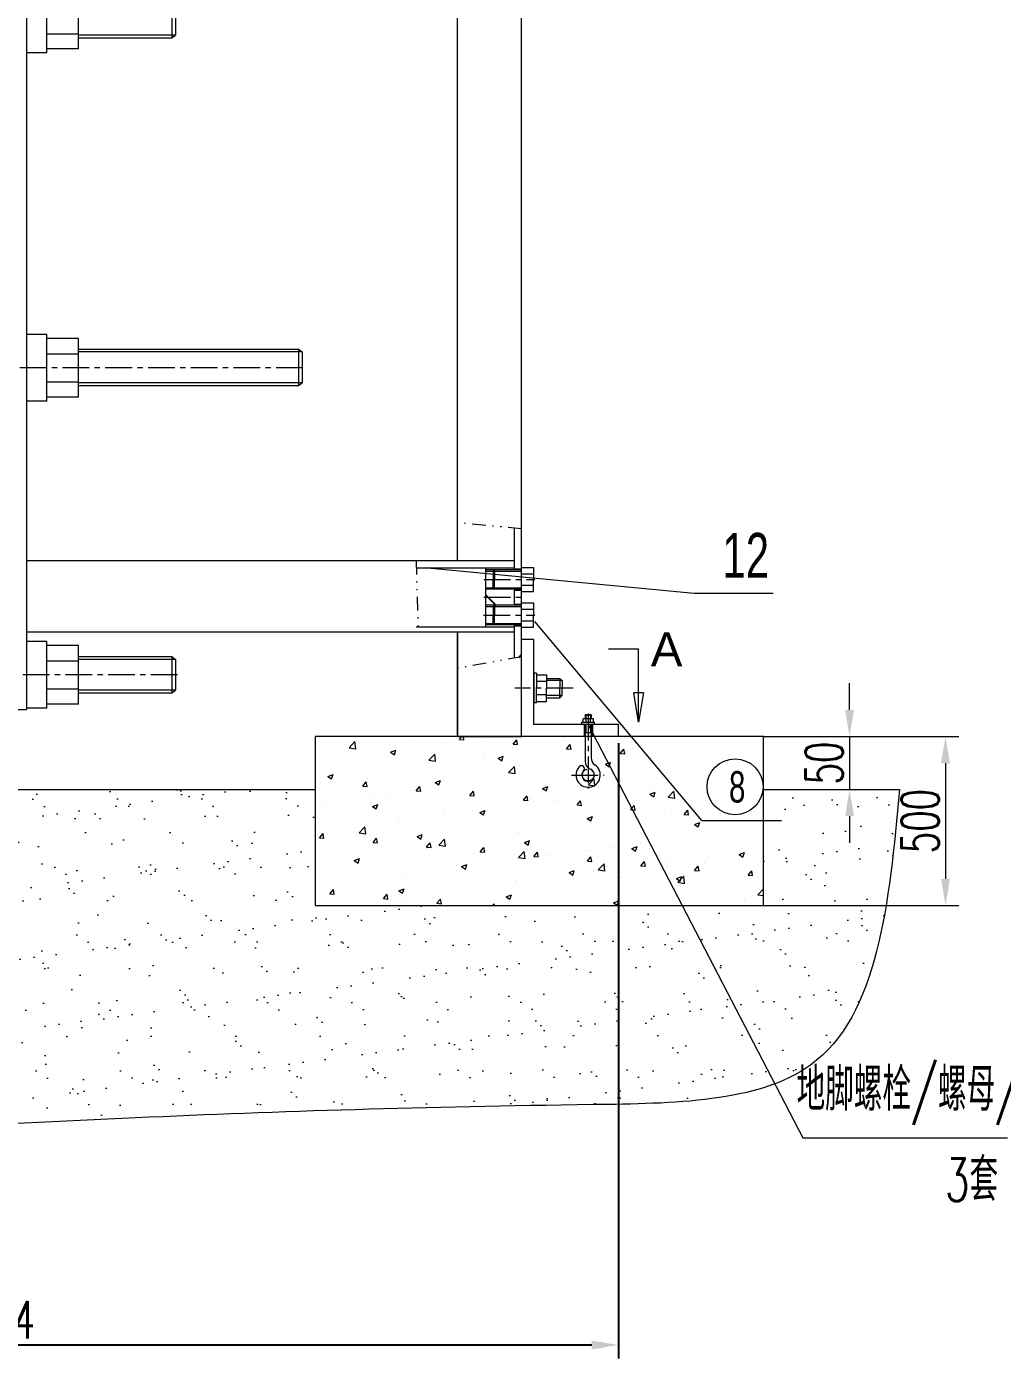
# Model space of a CAD drawing. Header units: millimetres. Extents: x 3449 to 4043, y 1067 to 1487.
# Drawn here: x 3580.3 to 3671.7, y 1226.6 to 1351.4 of the extents above; entities that cross this region are included whole.
import ezdxf

# ---------------------------------------------------------------- set-up
doc = ezdxf.new("R2010")
doc.units = ezdxf.units.MM
doc.linetypes.add('CENTERX2', pattern=[4, 2.5, -0.5, 0.5, -0.5])
doc.linetypes.add('DIVIDE', pattern=[31.75, 12.7, -6.35, 0, -6.35, 0, -6.35])
doc.layers.get('DEFPOINTS').update_dxf_attribs({"lineweight": 18})
for name, color, linetype, lineweight, true_color in [('1', 1, 'Continuous', 18, 0xff0000), ('2', 2, 'Continuous', 18, 0xffff00), ('3', 3, 'CENTERX2', 18, 0x00ff00), ('4', 4, 'DIVIDE', 18, 0x00ffff)]:
    doc.layers.add(name, color=color, linetype=linetype, lineweight=lineweight, true_color=true_color)
doc.styles.add('HZ', font='txt.shx', dxfattribs={"width": 0.67, "bigfont": 'hztxt.shx'})
doc.styles.get("Standard").update_dxf_attribs({"font": 'arial.ttf'})
doc.dimstyles.new('STANDARD$0', dxfattribs={"dimtxt": 3.5, "dimasz": 2.5, "dimexe": 1.25, "dimexo": 0.625, "dimtad": 1, "dimdec": 4, "dimdsep": 46, "dimtxsty": 'HZ', "dimcen": 2.5, "dimdle": 5, "dimadec": 0, "dimazin": 0, "dimtfac": 1, "dimtmove": 0, "dimatfit": 3, "dimfxl": 0, "dimtolj": 1, "dimlwd": -1, "dimlwe": -1, "dimarcsym": 0})
pattern_1 = [(37.5, (2138.0324, 633.5755), (-0.160003, 4.894132), [0, -3.8608, 0, -4.318, 0, -4.1275]), (7.5, (2138.0324, 633.5755), (4.495233, 7.16825), [0, -2.0828, 0, -3.4798, 0, -1.3335]), (327.5, (2134.908, 633.5755), (7.909924, 0.014372), [0, -1.27, 0, -4.572, 0, -5.969]), (317.5, (2134.908, 633.5755), (7.635565, 2.229293), [0, -0.635, 0, -2.9972, 0, -3.429])]

# ---------------------------------------------------------------- blocks, each defined once
blk = doc.blocks.new('*D47')
at = {"layer": '2', "color": 2, "transparency": 16777216}
for p, q in [((3657.4, 1287.35), (3657.4, 1289.85)), ((3649.33, 1284.85), (3658.65, 1284.85)), ((3657.4, 1284.85), (3657.4, 1279.89)), ((3649.33, 1279.89), (3658.65, 1279.89)), ((3657.4, 1277.39), (3657.4, 1274.89))]:
    blk.add_line(p, q, dxfattribs=at)
for points in [[(3656.99, 1287.35), (3657.82, 1287.35), (3657.4, 1284.85)], [(3656.99, 1277.39), (3657.82, 1277.39), (3657.4, 1279.89)]]:
    blk.add_solid(points, dxfattribs=at)
at = {"layer": 'DEFPOINTS', "color": 0, "transparency": 16777216}
for p in [(3649.33, 1284.85), (3649.33, 1279.89), (3657.4, 1279.89)]:
    blk.add_point(p, dxfattribs=at)
at = {"layer": '2', "color": 2, "transparency": 16777216, "insert": (3655.03, 1282.37), "char_height": 3.5, "attachment_point": 5, "rotation": 90, "style": 'HZ'}
blk.add_mtext('\\A1;50', dxfattribs=at)
blk = doc.blocks.new('*D48')
at = {"layer": '2', "color": 2, "transparency": 16777216}
for p, q in [((3649.33, 1284.85), (3667.64, 1284.85)), ((3666.39, 1282.35), (3666.39, 1271.51)), ((3649.33, 1269.01), (3667.64, 1269.01))]:
    blk.add_line(p, q, dxfattribs=at)
for points in [[(3665.97, 1282.35), (3666.81, 1282.35), (3666.39, 1284.85)], [(3665.97, 1271.51), (3666.81, 1271.51), (3666.39, 1269.01)]]:
    blk.add_solid(points, dxfattribs=at)
at = {"layer": 'DEFPOINTS', "color": 0, "transparency": 16777216}
for p in [(3649.33, 1284.85), (3649.33, 1269.01), (3666.39, 1269.01)]:
    blk.add_point(p, dxfattribs=at)
at = {"layer": '2', "color": 2, "transparency": 16777216, "insert": (3664.02, 1276.93), "char_height": 3.5, "attachment_point": 5, "rotation": 90, "style": 'HZ'}
blk.add_mtext('\\A1;500', dxfattribs=at)
blk = doc.blocks.new('_CLOSED')
at = {"color": 0, "linetype": 'ByBlock', "lineweight": -2}
for p, q in [((-1, 0.166667), (0, 0)), ((-1, 0.166667), (-1, -0.166667)), ((0, 0), (-1, -0.166667)), ((0, 0), (-1, 0))]:
    blk.add_line(p, q, dxfattribs=at)
blk = doc.blocks.new('*D56')
at = {"color": 0, "transparency": 16777216}
for p, q in [((3635.75, 1284.23), (3635.75, 1226.6)), ((3520.37, 1235.17), (3520.37, 1226.6)), ((3522.87, 1227.85), (3633.25, 1227.85))]:
    blk.add_line(p, q, dxfattribs=at)
for points in [[(3522.87, 1228.26), (3522.87, 1227.43), (3520.37, 1227.85)], [(3633.25, 1228.26), (3633.25, 1227.43), (3635.75, 1227.85)]]:
    blk.add_solid(points, dxfattribs=at)
at = {"layer": 'DEFPOINTS', "color": 0, "transparency": 16777216}
for p in [(3635.75, 1284.85), (3520.37, 1235.79), (3635.75, 1227.85)]:
    blk.add_point(p, dxfattribs=at)
at = {"color": 0, "transparency": 16777216, "insert": (3578.06, 1230.22), "char_height": 3.5, "attachment_point": 5, "style": 'HZ'}
blk.add_mtext('\\A1;734', dxfattribs=at)

msp = doc.modelspace()

# ---------------------------------------------------------------- hatches: boundary and pattern name
at = {"ltscale": 0.25}
h = msp.add_hatch(dxfattribs=at)
h.set_pattern_fill('ANSI31', color=256, scale=4.2, style=0)
h.set_pattern_definition([(45, (3326.032, 633.575), (-9.42927, 9.42927), [])])
h.paths.add_polyline_path([(3626.67462, 1304.2965), (3625.98668, 1304.36448), (3625.98668, 1300.56605), (3626.67462, 1300.56605)], flags=0)
h.paths.add_polyline_path([(3626.67462, 1295.22533), (3625.98668, 1295.22533), (3625.98668, 1292.18624), (3626.67462, 1292.30808), (3626.67462, 1293.92518)], flags=0)
h = msp.add_hatch(dxfattribs=at)
h.set_pattern_fill('ANSI31', color=256, scale=4.2, angle=90, style=0)
h.set_pattern_definition([(135, (3326.032, 633.575), (-9.42927, -9.42927), [])])
h.paths.add_polyline_path([(3625.98668, 1300.46516), (3625.98668, 1300.66475), (3623.29028, 1300.66475), (3623.29028, 1300.46516), (3624.14015, 1300.46516)], flags=0)
h.paths.add_polyline_path([(3623.29028, 1300.46516), (3623.29028, 1300.33853), (3624.00369, 1300.33853), (3624.14015, 1300.46516)], flags=0)
h.paths.add_polyline_path([(3624.14015, 1298.64925), (3624.00369, 1298.77588), (3623.29028, 1298.77588), (3623.29028, 1298.64925)], flags=0)
h.paths.add_polyline_path([(3624.14015, 1298.64925), (3623.29028, 1298.64925), (3623.29028, 1297.89569), (3625.98668, 1297.89569), (3625.98668, 1298.41789), (3625.1208, 1298.64925)], flags=0)
h.paths.add_polyline_path([(3623.29028, 1297.89569), (3623.29028, 1297.14212), (3624.14015, 1297.14212), (3625.98668, 1297.14212), (3625.98668, 1297.89569)], flags=0)
h.paths.add_polyline_path([(3624.00369, 1297.01549), (3624.14015, 1297.14212), (3623.29028, 1297.14212), (3623.29028, 1297.01549)], flags=0)
h.paths.add_polyline_path([(3624.14015, 1295.32621), (3624.00369, 1295.45284), (3623.29028, 1295.45284), (3623.29028, 1295.32621)], flags=0)
h.paths.add_polyline_path([(3625.98668, 1295.12663), (3625.98668, 1295.32621), (3624.14015, 1295.32621), (3623.29028, 1295.32621), (3623.29028, 1295.12663)], flags=0)
at = {"layer": '2'}
h = msp.add_hatch(dxfattribs=at)
h.set_pattern_fill('AR-SAND', color=256, scale=0.1, style=0)
h.set_pattern_definition(pattern_1)
edge = h.paths.add_edge_path(flags=0)
edge.add_spline(control_points=[(3498.37255, 1279.88781), (3495.82384, 1271.03659), (3487.84433, 1243.32512), (3568.41098, 1248.05989), (3605.41367, 1250.14394), (3645.62001, 1250.50225), (3650.41364, 1252.31622)], knot_values=[0, 0, 0, 0, 24.206218146, 75.785082964, 166.21556934, 183.086751471, 183.086751471, 183.086751471, 183.086751471], weights=[1, 1, 1, 1, 1, 1, 1], degree=3, periodic=0)
edge.add_line((3650.41364, 1252.31622), (3641.73443, 1269.01356))
edge.add_line((3641.73443, 1269.01356), (3607.37921, 1269.01356))
edge.add_line((3607.37921, 1269.01356), (3607.37921, 1279.88781))
edge.add_line((3607.37921, 1279.88781), (3551.28394, 1279.88781))
edge.add_line((3551.28394, 1279.88781), (3551.28394, 1269.01356))
edge.add_line((3551.28394, 1269.01356), (3509.33075, 1269.01356))
edge.add_line((3509.33075, 1269.01356), (3509.33075, 1279.88781))
edge.add_line((3509.33075, 1279.88781), (3498.37255, 1279.88781))
h = msp.add_hatch(dxfattribs=at)
h.set_pattern_fill('AR-SAND', color=256, scale=0.1, style=0)
h.set_pattern_definition(pattern_1)
edge = h.paths.add_edge_path(flags=0)
edge.add_spline(control_points=[(3650.41364, 1252.31622), (3651.63071, 1252.77677), (3659.98395, 1257.06218), (3661.10592, 1269.29396), (3662.07765, 1279.88781)], knot_values=[0, 0, 0, 0, 4.242408219, 31.681497009, 31.681497009, 31.681497009, 31.681497009], weights=[1, 1, 1, 1, 1], degree=3, periodic=0)
edge.add_line((3662.07765, 1279.88781), (3650.16075, 1279.88781))
edge.add_arc((3647.67397, 1280.70985), 2.61912, 309.2868787, 341.7078902, ccw=False)
edge.add_line((3649.33241, 1278.68269), (3649.33241, 1269.01356))
edge.add_line((3649.33241, 1269.01356), (3641.73443, 1269.01356))
edge.add_line((3641.73443, 1269.01356), (3650.41364, 1252.31622))

# ---------------------------------------------------------------- linework, layer by layer
at = {"layer": '1', "ltscale": 0.25}
for p, q in [((3580.30207, 1429.09798), (3580.30207, 1287.37318)), ((3620.66442, 1301.29618), (3620.66442, 1429.09798)), ((3626.67462, 1284.85318), (3626.67462, 1429.09798)), ((3580.30207, 1355.13275), (3580.30207, 1348.89465)), ((3593.89544, 1353.715), (3593.89544, 1350.3124)), ((3594.23564, 1353.46353), (3594.23564, 1350.56388)), ((3593.89544, 1350.3124), (3594.23564, 1350.56388)), ((3580.30207, 1322.5074), (3580.30207, 1316.2693)), ((3605.76368, 1321.1504), (3605.76368, 1317.7478)), ((3605.76368, 1321.1504), (3606.10388, 1320.89892)), ((3606.10388, 1320.89892), (3606.10388, 1317.99927)), ((3606.10388, 1320.83817), (3606.10388, 1317.99927)), ((3605.76368, 1317.7478), (3606.10388, 1317.99927)), ((3625.98668, 1304.36448), (3625.98668, 1300.46516)), ((3625.98668, 1301.29618), (3580.30207, 1301.29618)), ((3616.80455, 1300.66475), (3625.98668, 1300.66475)), ((3623.29028, 1300.66475), (3623.29028, 1295.12663)), ((3623.29028, 1300.33853), (3624.00369, 1300.33853)), ((3624.14015, 1300.46516), (3624.00369, 1300.33853)), ((3624.00369, 1300.33853), (3624.00369, 1299.55721)), ((3624.14015, 1300.46516), (3624.14015, 1299.55721)), ((3626.67462, 1300.46516), (3624.14015, 1300.46516)), ((3625.98668, 1300.56605), (3626.67462, 1300.56605)), ((3626.67462, 1300.69234), (3627.79503, 1300.69234)), ((3626.67462, 1300.10039), (3627.79503, 1300.10039)), ((3627.79503, 1300.69234), (3627.79503, 1299.55721)), ((3623.29028, 1298.77588), (3623.99772, 1298.77588)), ((3624.00369, 1298.77588), (3624.00369, 1299.55721)), ((3624.14015, 1298.64925), (3624.00369, 1298.77588)), ((3624.14015, 1298.64925), (3624.14015, 1299.55721)), ((3626.67462, 1299.01402), (3627.79503, 1299.01402)), ((3627.79503, 1298.42207), (3627.79503, 1299.55721)), ((3626.67462, 1298.64925), (3624.14015, 1298.64925)), ((3625.98668, 1298.64925), (3625.98668, 1297.14212)), ((3625.98668, 1298.54837), (3626.67462, 1298.54837)), ((3626.67462, 1298.42207), (3627.79503, 1298.42207)), ((3623.29028, 1297.01549), (3624.00369, 1297.01549)), ((3624.14015, 1297.14212), (3624.00369, 1297.01549)), ((3624.00369, 1297.01549), (3624.00369, 1296.23417)), ((3624.00369, 1295.45284), (3624.00369, 1296.23417)), ((3626.67462, 1297.14212), (3624.14015, 1297.14212)), ((3624.14015, 1297.14212), (3624.14015, 1296.23417)), ((3624.14015, 1295.32621), (3624.14015, 1296.23417)), ((3625.98668, 1297.24301), (3626.67462, 1297.24301)), ((3626.67462, 1297.3693), (3627.79503, 1297.3693)), ((3626.67462, 1296.77735), (3627.79503, 1296.77735)), ((3627.79503, 1297.3693), (3627.79503, 1296.23417)), ((3627.79503, 1295.09903), (3627.79503, 1296.23417)), ((3616.80455, 1295.12663), (3625.98668, 1295.12663)), ((3623.29028, 1295.45284), (3624.00369, 1295.45284)), ((3624.14015, 1295.32621), (3624.00369, 1295.45284)), ((3626.67462, 1295.32621), (3624.14015, 1295.32621)), ((3625.98668, 1295.32621), (3625.98668, 1292.18624)), ((3625.98668, 1295.22533), (3626.67462, 1295.22533)), ((3626.67462, 1295.69098), (3627.79503, 1295.69098)), ((3626.67462, 1295.09903), (3627.79503, 1295.09903)), ((3625.98668, 1294.63229), (3580.30207, 1294.63229)), ((3580.30207, 1293.74967), (3580.30207, 1287.51157)), ((3620.66442, 1284.85318), (3620.66442, 1294.63229)), ((3620.66442, 1294.63229), (3620.66442, 1284.85318)), ((3593.89544, 1292.33192), (3593.89544, 1288.92932)), ((3593.89544, 1292.33192), (3594.23564, 1292.08045)), ((3594.23564, 1292.08045), (3594.23564, 1289.1808)), ((3627.80862, 1290.77436), (3627.80862, 1288.004)), ((3628.07664, 1290.77436), (3627.80862, 1290.77436)), ((3628.07664, 1290.77436), (3628.07664, 1289.38918)), ((3628.07664, 1290.63715), (3629.02109, 1290.63715)), ((3629.02109, 1290.01317), (3628.07664, 1290.01317)), ((3629.02109, 1290.63715), (3629.02109, 1289.38918)), ((3629.02109, 1290.29525), (3630.258, 1290.29525)), ((3630.258, 1290.29525), (3630.258, 1289.38918)), ((3630.258, 1290.29525), (3630.46751, 1290.09461)), ((3630.46751, 1290.09461), (3630.46751, 1289.38918)), ((3593.89544, 1288.92932), (3594.23564, 1289.1808)), ((3628.07664, 1288.004), (3628.07664, 1289.38918)), ((3629.02109, 1288.7652), (3628.07664, 1288.7652)), ((3629.02109, 1288.14122), (3629.02109, 1289.38918)), ((3629.02109, 1288.14122), (3629.02109, 1289.38918)), ((3630.258, 1288.48312), (3630.258, 1289.38918)), ((3630.46751, 1288.68376), (3630.46751, 1289.38918)), ((3628.07664, 1288.004), (3627.80862, 1288.004)), ((3628.07664, 1288.14122), (3629.02109, 1288.14122)), ((3629.02109, 1288.48312), (3630.258, 1288.48312)), ((3630.258, 1288.48312), (3630.46751, 1288.68376)), ((3574.63207, 1287.37318), (3580.30207, 1287.37318)), ((3620.66442, 1284.85318), (3626.67462, 1284.85318))]:
    msp.add_line(p, q, dxfattribs=at)
at = {"layer": '1'}
for p, q in [((3582.1924, 1348.89465), (3582.1924, 1355.13275)), ((3585.16967, 1349.27272), (3585.16967, 1354.75468)), ((3582.1924, 1350.69047), (3585.16967, 1350.69047)), ((3585.16967, 1350.3124), (3593.89544, 1350.3124)), ((3582.1924, 1348.89465), (3580.30207, 1348.89465)), ((3585.16967, 1349.27272), (3582.1924, 1349.27272)), ((3582.1924, 1322.5074), (3580.30207, 1322.5074)), ((3582.1924, 1316.2693), (3582.1924, 1322.5074)), ((3585.16967, 1322.12933), (3582.1924, 1322.12933)), ((3585.16967, 1316.64736), (3585.16967, 1322.12933)), ((3582.1924, 1320.71158), (3585.16967, 1320.71158)), ((3585.16967, 1321.1504), (3605.76368, 1321.1504)), ((3582.1924, 1318.06511), (3585.16967, 1318.06511)), ((3585.16967, 1317.7478), (3605.76368, 1317.7478)), ((3582.1924, 1316.2693), (3580.30207, 1316.2693)), ((3585.16967, 1316.64736), (3582.1924, 1316.64736)), ((3582.1924, 1293.74967), (3580.30207, 1293.74967)), ((3582.1924, 1287.51157), (3582.1924, 1293.74967)), ((3585.16967, 1293.37161), (3582.1924, 1293.37161)), ((3585.16967, 1287.88964), (3585.16967, 1293.37161)), ((3582.1924, 1291.95386), (3585.16967, 1291.95386)), ((3585.16967, 1292.33192), (3593.89544, 1292.33192)), ((3582.1924, 1289.30739), (3585.16967, 1289.30739)), ((3585.16967, 1288.92932), (3593.89544, 1288.92932)), ((3582.1924, 1287.51157), (3580.30207, 1287.51157)), ((3585.16967, 1287.88964), (3582.1924, 1287.88964)), ((3632.63442, 1286.88097), (3632.68062, 1286.92717)), ((3632.63442, 1286.88097), (3632.63442, 1286.52149)), ((3632.63442, 1286.88097), (3633.18882, 1286.88097)), ((3632.68062, 1286.92717), (3633.14262, 1286.92717)), ((3633.18882, 1286.88097), (3633.14262, 1286.92717)), ((3633.18882, 1286.88097), (3633.18882, 1286.52149)), ((3632.32695, 1286.18529), (3633.49628, 1286.18529)), ((3632.32695, 1285.98718), (3632.32695, 1286.18529)), ((3632.63442, 1285.98718), (3632.63442, 1282.52938)), ((3633.18882, 1285.98718), (3633.18882, 1282.8585)), ((3633.49628, 1285.98718), (3633.49628, 1286.18529))]:
    msp.add_line(p, q, dxfattribs=at)
at = {"layer": '1', "ltscale": 200}
for p, q in [((3627.80862, 1293.92518), (3626.67462, 1293.92518)), ((3626.67462, 1284.85318), (3626.67462, 1293.92518)), ((3627.80862, 1285.98718), (3627.80862, 1293.92518)), ((3635.74662, 1285.98718), (3627.80862, 1285.98718)), ((3635.74662, 1284.85318), (3635.74662, 1285.98718)), ((3635.74662, 1284.85318), (3626.67462, 1284.85318))]:
    msp.add_line(p, q, dxfattribs=at)
at = {"layer": '1', "ltscale": 0.1}
for p, q in [((3632.44264, 1286.18827), (3632.44264, 1286.52149)), ((3633.40645, 1286.52149), (3632.44264, 1286.52149)), ((3632.73131, 1286.18827), (3632.73131, 1286.52149)), ((3633.11778, 1286.18827), (3633.11778, 1286.52149)), ((3633.40645, 1286.18529), (3633.40645, 1286.52149)), ((3632.54854, 1285.98718), (3632.54854, 1284.85318)), ((3633.3132, 1285.98718), (3633.3132, 1284.85318))]:
    msp.add_line(p, q, dxfattribs=at)
at = {"layer": '1', "lineweight": 0}
for p, q in [((3632.63442, 1285.22869), (3633.18882, 1285.22869)), ((3607.37921, 1269.01356), (3607.37921, 1284.85318)), ((3649.33241, 1284.85318), (3607.37921, 1284.85318)), ((3649.33241, 1269.01356), (3649.33241, 1284.85318)), ((3551.28394, 1279.88781), (3607.37921, 1279.88781)), ((3649.33241, 1279.88781), (3662.07765, 1279.88781)), ((3607.37921, 1269.01356), (3649.33241, 1269.01356))]:
    msp.add_line(p, q, dxfattribs=at)
at = {"layer": '1'}
for centre, radius, start, end in [((3633.44292, 1282.52938), 0.8085, 180, 247.5989023), ((3633.99732, 1282.8585), 0.8085, 180, 236.1390686), ((3632.91162, 1281.24042), 1.14007, 136.2364017, 56.1390686), ((3632.28845, 1281.83725), 0.2772, 316.2364017, 136.2364017), ((3632.91162, 1281.24042), 0.58567, 136.2364017, 67.5989023)]:
    msp.add_arc(centre, radius, start, end, dxfattribs=at)
at = {"layer": '2', "ltscale": 0.25}
for p, q in [((3594.23564, 1350.56388), (3585.16967, 1350.56388)), ((3606.10388, 1320.89892), (3585.16967, 1320.89892)), ((3606.10388, 1317.99927), (3585.16967, 1317.99927)), ((3624.14015, 1300.46516), (3623.29028, 1300.46516)), ((3624.00369, 1300.33853), (3626.67462, 1300.33853)), ((3624.00369, 1298.77588), (3626.67462, 1298.77588)), ((3624.14015, 1298.64925), (3623.29028, 1298.64925)), ((3624.14015, 1297.14212), (3623.29028, 1297.14212)), ((3624.00369, 1297.01549), (3626.67462, 1297.01549)), ((3624.14015, 1295.32621), (3623.29028, 1295.32621)), ((3624.00369, 1295.45284), (3626.67462, 1295.45284)), ((3594.23564, 1292.08045), (3585.16967, 1292.08045)), ((3630.46751, 1290.09461), (3629.02109, 1290.09461)), ((3594.23564, 1289.1808), (3585.16967, 1289.1808)), ((3630.46751, 1288.68376), (3629.02109, 1288.68376))]:
    msp.add_line(p, q, dxfattribs=at)
at = {"layer": '2', "ltscale": 0.5}
for p, q in [((3617.55811, 1300.66996), (3642.83399, 1298.28659)), ((3642.83399, 1298.28659), (3650.25791, 1298.28659)), ((3643.55923, 1276.97437), (3627.91952, 1295.63063)), ((3643.55923, 1276.97437), (3651.02935, 1276.97437))]:
    msp.add_line(p, q, dxfattribs=at)
at = {"layer": '2'}
for p, q in [((3632.68062, 1286.92717), (3632.68062, 1286.52149)), ((3633.14262, 1286.92717), (3633.14262, 1286.52149)), ((3632.68062, 1285.98718), (3632.68062, 1285.22869)), ((3632.91162, 1285.98718), (3653.04135, 1247.26095)), ((3633.14262, 1285.98718), (3633.14262, 1285.22869)), ((3610.51816, 1283.80339), (3611.06338, 1284.37163)), ((3610.51816, 1283.80339), (3611.14071, 1283.70684)), ((3611.13975, 1283.70503), (3611.06242, 1284.36982)), ((3611.71646, 1283.99805), (3611.71646, 1283.99805)), ((3616.13731, 1284.58006), (3616.13731, 1284.58006)), ((3617.88969, 1284.81077), (3617.88969, 1284.81077)), ((3619.5423, 1284.19148), (3619.5423, 1284.19148)), ((3620.85746, 1284.5832), (3621.084, 1284.85318)), ((3620.85746, 1284.5832), (3621.27586, 1284.5466)), ((3621.27494, 1284.54421), (3621.21795, 1284.85318)), ((3623.13635, 1284.68436), (3623.13635, 1284.68436)), ((3625.87828, 1284.14394), (3626.21574, 1284.54611)), ((3625.87828, 1284.14394), (3626.29668, 1284.10733)), ((3626.29576, 1284.10494), (3626.21483, 1284.54372)), ((3627.20533, 1283.83563), (3627.20533, 1283.83563)), ((3630.67416, 1284.85318), (3630.69778, 1284.83725)), ((3630.69686, 1284.83486), (3630.70301, 1284.85318)), ((3630.8991, 1283.70467), (3631.23656, 1284.10685)), ((3631.31659, 1283.66567), (3631.23565, 1284.10445)), ((3631.28763, 1284.53637), (3631.28763, 1284.53637)), ((3631.94454, 1284.14268), (3631.94454, 1284.14268)), ((3633.69692, 1284.37338), (3633.69692, 1284.37338)), ((3633.81675, 1283.81994), (3633.81675, 1283.81994)), ((3636.34804, 1284.72241), (3636.34804, 1284.72241)), ((3637.35249, 1284.26807), (3637.35249, 1284.26807)), ((3607.31296, 1283.41832), (3607.31296, 1283.41832)), ((3607.8063, 1282.90112), (3607.8063, 1282.90112)), ((3608.77679, 1282.72564), (3608.77679, 1282.72564)), ((3609.06534, 1283.64902), (3609.06534, 1283.64902)), ((3611.54306, 1282.74324), (3611.54306, 1282.74324)), ((3612.37084, 1283.21852), (3612.37084, 1283.21852)), ((3614.40812, 1283.37501), (3614.89825, 1283.56315)), ((3614.40813, 1283.37501), (3614.75632, 1283.14014)), ((3614.7554, 1283.13777), (3614.89733, 1283.56078)), ((3615.27982, 1282.58535), (3615.27982, 1282.58535)), ((3615.90659, 1283.66665), (3615.90659, 1283.66665)), ((3617.98884, 1282.64476), (3618.53406, 1283.21299)), ((3617.98884, 1282.64476), (3618.6114, 1282.54821)), ((3618.61044, 1282.54639), (3618.5331, 1283.21118)), ((3623.12018, 1282.98093), (3623.12018, 1282.98093)), ((3623.12303, 1283.1349), (3623.12303, 1283.1349)), ((3624.46803, 1282.81439), (3624.95816, 1283.00253)), ((3624.46803, 1282.81439), (3624.81623, 1282.57953)), ((3624.8153, 1282.57715), (3624.95724, 1283.00016)), ((3624.87256, 1283.21164), (3624.87256, 1283.21164)), ((3626.58698, 1282.80223), (3626.58698, 1282.80223)), ((3627.52368, 1283.56066), (3627.52368, 1283.56066)), ((3630.22269, 1283.32706), (3630.22269, 1283.32706)), ((3630.8991, 1283.70467), (3631.3175, 1283.66807)), ((3632.96494, 1282.9994), (3632.96494, 1282.9994)), ((3635.91992, 1283.26541), (3636.25738, 1283.66758)), ((3635.91992, 1283.26541), (3636.33832, 1283.2288)), ((3636.33741, 1283.22641), (3636.25647, 1283.66518)), ((3637.04724, 1283.70013), (3637.04724, 1283.70013)), ((3608.52657, 1281.11729), (3609.0167, 1281.30543)), ((3608.87384, 1280.88006), (3609.01577, 1281.30306)), ((3609.28224, 1281.96085), (3609.28224, 1281.96085)), ((3609.87497, 1281.23717), (3609.87497, 1281.23717)), ((3613.01899, 1281.80296), (3613.01899, 1281.80296)), ((3614.29583, 1281.81918), (3614.29583, 1281.81918)), ((3614.95842, 1281.73343), (3614.95842, 1281.73343)), ((3615.82147, 1281.33639), (3615.82147, 1281.33639)), ((3616.04821, 1282.04989), (3616.04821, 1282.04989)), ((3616.75575, 1281.64508), (3616.75575, 1281.64508)), ((3618.69933, 1282.39891), (3618.69933, 1282.39891)), ((3619.01657, 1282.42747), (3619.01657, 1282.42747)), ((3619.04072, 1282.43416), (3619.04072, 1282.43416)), ((3619.45718, 1281.86122), (3619.45718, 1281.86122)), ((3620.49251, 1281.48719), (3620.49251, 1281.48719)), ((3622.75333, 1282.26958), (3622.75333, 1282.26958)), ((3623.05123, 1282.3541), (3623.05123, 1282.3541)), ((3624.22927, 1281.32931), (3624.22927, 1281.32931)), ((3624.80033, 1281.59793), (3624.80033, 1281.59793)), ((3625.45953, 1281.48612), (3626.00475, 1282.05436)), ((3625.45953, 1281.48613), (3626.08209, 1281.38957)), ((3626.08113, 1281.38776), (3626.00379, 1282.05255)), ((3626.49009, 1282.1117), (3626.49009, 1282.1117)), ((3628.88263, 1282.29866), (3628.88263, 1282.29866)), ((3630.10305, 1281.3818), (3630.10305, 1281.3818)), ((3630.22684, 1281.95382), (3630.22684, 1281.95382)), ((3631.85543, 1281.6125), (3631.85543, 1281.6125)), ((3633.73163, 1281.48968), (3633.73163, 1281.48968)), ((3633.9636, 1281.79593), (3633.9636, 1281.79593)), ((3634.50655, 1281.96153), (3634.50655, 1281.96153)), ((3634.52794, 1282.25378), (3635.01807, 1282.44192)), ((3634.52794, 1282.25378), (3634.87613, 1282.01892)), ((3634.87521, 1282.01653), (3635.01714, 1282.43953)), ((3637.26737, 1281.93781), (3637.26737, 1281.93781)), ((3637.70036, 1281.63805), (3637.70036, 1281.63805)), ((3639.72061, 1281.25044), (3639.72061, 1281.25044)), ((3607.22385, 1280.88814), (3607.22385, 1280.88814)), ((3608.52657, 1281.11729), (3608.87476, 1280.88243)), ((3608.69167, 1280.39539), (3608.69167, 1280.39539)), ((3610.87612, 1281.03269), (3610.87612, 1281.03269)), ((3611.78707, 1280.19639), (3612.12454, 1280.59856)), ((3611.78707, 1280.19639), (3612.20548, 1280.15978)), ((3612.20456, 1280.1574), (3612.12362, 1280.59618)), ((3612.28572, 1280.88826), (3612.28572, 1280.88826)), ((3616.63572, 1280.19646), (3616.63572, 1280.19646)), ((3616.80789, 1279.75712), (3617.14536, 1280.1593)), ((3617.22538, 1279.71813), (3617.14444, 1280.15691)), ((3618.58647, 1280.55667), (3619.0766, 1280.74482)), ((3618.58647, 1280.55667), (3618.93467, 1280.32181)), ((3618.93374, 1280.31944), (3619.07568, 1280.74244)), ((3620.71803, 1280.89719), (3620.71803, 1280.89719)), ((3621.2787, 1280.22005), (3621.2787, 1280.22005)), ((3622.96612, 1280.02384), (3622.96612, 1280.02384)), ((3623.03107, 1280.45075), (3623.03107, 1280.45075)), ((3625.6822, 1280.79978), (3625.6822, 1280.79978)), ((3626.50186, 1280.47197), (3626.50186, 1280.47197)), ((3627.96602, 1281.17143), (3627.96602, 1281.17143)), ((3628.64638, 1279.99606), (3629.13651, 1280.1842)), ((3628.64638, 1279.99606), (3628.99458, 1279.7612)), ((3628.99365, 1279.75882), (3629.13558, 1280.18182)), ((3630.13757, 1280.99681), (3630.13757, 1280.99681)), ((3631.70278, 1281.01354), (3631.70278, 1281.01354)), ((3632.93022, 1280.32749), (3633.47544, 1280.89573)), ((3632.93022, 1280.32749), (3633.55278, 1280.23094)), ((3633.55181, 1280.22912), (3633.47448, 1280.89391)), ((3635.43954, 1280.85566), (3635.43954, 1280.85566)), ((3635.63831, 1280.54971), (3635.63831, 1280.54971)), ((3638.8383, 1280.01337), (3638.8383, 1280.01337)), ((3639.17629, 1280.69777), (3639.17629, 1280.69777)), ((3640.81796, 1280.13239), (3640.81796, 1280.13239)), ((3608.47112, 1278.79499), (3608.47112, 1278.79499)), ((3610.1504, 1279.18507), (3610.1504, 1279.18507)), ((3612.45434, 1279.0583), (3612.45434, 1279.0583)), ((3612.55342, 1279.49572), (3612.55342, 1279.49572)), ((3613.88715, 1279.02719), (3613.88715, 1279.02719)), ((3614.20672, 1279.289), (3614.20672, 1279.289)), ((3615.73635, 1279.00613), (3615.73635, 1279.00613)), ((3616.80789, 1279.75712), (3617.2263, 1279.72052)), ((3616.85784, 1279.63803), (3616.85784, 1279.63803)), ((3617.62391, 1278.86931), (3617.62391, 1278.86931)), ((3619.37206, 1279.53097), (3619.37206, 1279.53097)), ((3621.82872, 1279.31786), (3622.16618, 1279.72003)), ((3621.82872, 1279.31786), (3622.24712, 1279.28125)), ((3622.2462, 1279.27887), (3622.16526, 1279.71764)), ((3626.84954, 1278.87859), (3627.187, 1279.28077)), ((3626.84954, 1278.87859), (3627.26794, 1278.84199)), ((3627.26702, 1278.8396), (3627.18608, 1279.27838)), ((3627.4737, 1279.14824), (3627.4737, 1279.14824)), ((3630.01394, 1278.85162), (3630.01394, 1278.85162)), ((3631.556, 1279.84897), (3631.556, 1279.84897)), ((3631.87036, 1278.43933), (3632.20782, 1278.8415)), ((3632.28784, 1278.40033), (3632.2069, 1278.83911)), ((3632.66507, 1279.20065), (3632.66507, 1279.20065)), ((3633.64651, 1279.15942), (3633.64651, 1279.15942)), ((3637.08592, 1279.78266), (3637.08592, 1279.78266)), ((3637.18225, 1279.60755), (3637.18225, 1279.60755)), ((3638.70629, 1279.43544), (3639.19642, 1279.62359)), ((3638.70629, 1279.43545), (3639.05448, 1279.20058)), ((3639.05355, 1279.19819), (3639.19549, 1279.6212)), ((3640.40091, 1279.16886), (3640.94612, 1279.73709)), ((3640.40091, 1279.16886), (3641.02346, 1279.07231)), ((3641.0225, 1279.07048), (3640.94516, 1279.73527)), ((3608.03349, 1278.47628), (3608.03349, 1278.47628)), ((3608.60655, 1278.06513), (3608.60655, 1278.06513)), ((3612.2006, 1278.558), (3612.2006, 1278.558)), ((3612.70492, 1278.29896), (3613.19505, 1278.4871)), ((3612.70492, 1278.29896), (3613.05311, 1278.06409)), ((3613.05218, 1278.06172), (3613.19412, 1278.48473)), ((3619.30909, 1277.74677), (3619.30909, 1277.74677)), ((3621.18959, 1277.68987), (3621.18959, 1277.68987)), ((3621.36067, 1278.71142), (3621.36067, 1278.71142)), ((3622.76482, 1277.73834), (3623.25495, 1277.92648)), ((3622.76482, 1277.73834), (3623.11302, 1277.50348)), ((3622.881, 1277.69358), (3622.881, 1277.69358)), ((3623.11209, 1277.5011), (3623.25402, 1277.92411)), ((3623.3914, 1278.4475), (3623.3914, 1278.4475)), ((3623.84071, 1278.0389), (3623.84071, 1278.0389)), ((3625.09743, 1278.55354), (3625.09743, 1278.55354)), ((3626.41674, 1278.14171), (3626.41674, 1278.14171)), ((3628.26156, 1278.62091), (3628.26156, 1278.62091)), ((3628.83418, 1278.39565), (3628.83418, 1278.39565)), ((3630.05245, 1278.66655), (3630.05245, 1278.66655)), ((3631.87036, 1278.43933), (3632.28876, 1278.40272)), ((3632.57094, 1278.23777), (3632.57094, 1278.23777)), ((3636.3077, 1278.07989), (3636.3077, 1278.07989)), ((3636.89118, 1278.00006), (3637.22864, 1278.40224)), ((3636.89118, 1278.00006), (3637.30958, 1277.96346)), ((3637.30866, 1277.96106), (3637.22772, 1278.39984)), ((3639.64793, 1277.60151), (3639.64793, 1277.60151)), ((3640.04445, 1277.922), (3640.04445, 1277.922)), ((3640.73284, 1277.80213), (3640.73284, 1277.80213)), ((3641.912, 1277.5608), (3642.24946, 1277.96297)), ((3641.912, 1277.5608), (3642.3304, 1277.52419)), ((3642.32948, 1277.52179), (3642.24854, 1277.96057)), ((3610.61285, 1276.29742), (3610.61285, 1276.29742)), ((3611.14449, 1276.3453), (3611.14449, 1276.3453)), ((3611.44621, 1275.82593), (3611.99143, 1276.39416)), ((3612.0678, 1275.72757), (3611.99046, 1276.39236)), ((3612.36523, 1276.52812), (3612.36523, 1276.52812)), ((3615.01636, 1276.87715), (3615.01636, 1276.87715)), ((3615.22679, 1277.04603), (3615.22679, 1277.04603)), ((3615.65123, 1276.67588), (3615.65123, 1276.67588)), ((3619.28694, 1277.20071), (3619.28694, 1277.20071)), ((3619.43721, 1277.45917), (3619.43721, 1277.45917)), ((3629.96733, 1276.33629), (3629.96733, 1276.33629)), ((3630.82358, 1276.43976), (3630.82358, 1276.43976)), ((3632.82473, 1277.17773), (3633.31486, 1277.36587)), ((3632.82473, 1277.17773), (3633.17293, 1276.94287)), ((3633.172, 1276.94048), (3633.31393, 1277.36348)), ((3633.56139, 1276.82917), (3633.56139, 1276.82917)), ((3635.24443, 1277.02178), (3635.24443, 1277.02178)), ((3635.34929, 1276.37306), (3635.34929, 1276.37306)), ((3636.99681, 1277.25249), (3636.99681, 1277.25249)), ((3637.09713, 1277.2773), (3637.09713, 1277.2773)), ((3639.4316, 1277.0738), (3639.4316, 1277.0738)), ((3642.88464, 1276.61711), (3643.37477, 1276.80526)), ((3642.88464, 1276.61711), (3643.23283, 1276.38225)), ((3643.2319, 1276.37986), (3643.37384, 1276.80286)), ((3647.77753, 1276.41288), (3647.77753, 1276.41288)), ((3649.27351, 1276.9383), (3649.27351, 1276.9383)), ((3607.73751, 1275.37031), (3608.07498, 1275.77248)), ((3607.73751, 1275.37031), (3608.15591, 1275.3337)), ((3608.15499, 1275.33133), (3608.07405, 1275.77011)), ((3608.52143, 1275.73487), (3608.52143, 1275.73487)), ((3608.78725, 1275.60811), (3608.78725, 1275.60811)), ((3611.44621, 1275.82593), (3612.06877, 1275.72938)), ((3612.11549, 1276.22775), (3612.11549, 1276.22775)), ((3612.52401, 1275.45022), (3612.52401, 1275.45022)), ((3612.75833, 1274.93104), (3613.0958, 1275.33322)), ((3613.17581, 1274.89206), (3613.09487, 1275.33084)), ((3616.26077, 1275.29234), (3616.26077, 1275.29234)), ((3616.88327, 1275.48062), (3617.3734, 1275.66877)), ((3616.88327, 1275.48062), (3617.23146, 1275.24576)), ((3617.23053, 1275.24339), (3617.37247, 1275.66639)), ((3618.9169, 1274.66729), (3619.46212, 1275.23553)), ((3619.53849, 1274.56893), (3619.46115, 1275.23372)), ((3619.99753, 1275.13445), (3619.99753, 1275.13445)), ((3621.99922, 1275.27802), (3621.99922, 1275.27802)), ((3622.79588, 1275.36333), (3622.79588, 1275.36333)), ((3626.33162, 1275.81146), (3626.33162, 1275.81146)), ((3626.42008, 1275.86003), (3626.42008, 1275.86003)), ((3626.94317, 1274.92001), (3627.4333, 1275.10815)), ((3627.29044, 1274.68277), (3627.43237, 1275.10577)), ((3628.17246, 1276.09074), (3628.17246, 1276.09074)), ((3631.26699, 1275.67233), (3631.26699, 1275.67233)), ((3640.64772, 1275.47187), (3640.64772, 1275.47187)), ((3641.1089, 1275.53683), (3641.1089, 1275.53683)), ((3642.2273, 1275.42265), (3642.2273, 1275.42265)), ((3643.97968, 1275.65335), (3643.97968, 1275.65335)), ((3644.24178, 1275.96475), (3644.24178, 1275.96475)), ((3645.19121, 1276.23756), (3645.19121, 1276.23756)), ((3646.6308, 1276.00238), (3646.6308, 1276.00238)), ((3610.26319, 1274.66783), (3610.26319, 1274.66783)), ((3610.52375, 1273.76724), (3610.52375, 1273.76724)), ((3612.03037, 1273.89749), (3612.03037, 1273.89749)), ((3612.75833, 1274.93104), (3613.17673, 1274.89444)), ((3613.17487, 1274.11627), (3613.17487, 1274.11627)), ((3613.99995, 1274.50995), (3613.99995, 1274.50995)), ((3615.56611, 1274.34562), (3615.56611, 1274.34562)), ((3617.59572, 1274.69828), (3617.59572, 1274.69828)), ((3617.7367, 1274.35206), (3617.7367, 1274.35206)), ((3617.77915, 1274.49178), (3618.11662, 1274.89395)), ((3617.77915, 1274.49178), (3618.19756, 1274.45517)), ((3618.19663, 1274.45279), (3618.1157, 1274.89157)), ((3618.9169, 1274.6673), (3619.53945, 1274.57074)), ((3619.20182, 1274.87045), (3619.20182, 1274.87045)), ((3619.3481, 1274.92899), (3619.3481, 1274.92899)), ((3621.47346, 1274.19418), (3621.47346, 1274.19418)), ((3622.79998, 1274.05251), (3623.13744, 1274.45469)), ((3622.79998, 1274.05251), (3623.21838, 1274.01591)), ((3623.10238, 1274.27086), (3623.10238, 1274.27086)), ((3623.21745, 1274.01352), (3623.13652, 1274.4523)), ((3623.73428, 1274.97657), (3623.73428, 1274.97657)), ((3625.21022, 1274.0363), (3625.21022, 1274.0363)), ((3626.38758, 1273.50866), (3626.9328, 1274.0769)), ((3627.00917, 1273.41029), (3626.93184, 1274.07508)), ((3626.94317, 1274.92001), (3627.29137, 1274.68515)), ((3627.18469, 1274.97159), (3627.18469, 1274.97159)), ((3627.47104, 1274.81869), (3627.47104, 1274.81869)), ((3627.8208, 1273.61325), (3628.15826, 1274.01542)), ((3628.23828, 1273.57425), (3628.15734, 1274.01303)), ((3628.94697, 1273.87841), (3628.94697, 1273.87841)), ((3629.88221, 1274.00603), (3629.88221, 1274.00603)), ((3631.2078, 1274.6608), (3631.2078, 1274.6608)), ((3632.9443, 1274.13536), (3632.9443, 1274.13536)), ((3633.40295, 1274.2609), (3633.40295, 1274.2609)), ((3633.47627, 1274.49891), (3633.47627, 1274.49891)), ((3634.94455, 1274.50292), (3634.94455, 1274.50292)), ((3635.15532, 1274.4916), (3635.15532, 1274.4916)), ((3637.00308, 1274.35939), (3637.49321, 1274.54754)), ((3637.00308, 1274.3594), (3637.35128, 1274.12453)), ((3637.01202, 1274.94704), (3637.01202, 1274.94704)), ((3637.0266, 1274.83609), (3637.0266, 1274.83609)), ((3637.35034, 1274.12214), (3637.49228, 1274.54515)), ((3637.80645, 1274.84063), (3637.80645, 1274.84063)), ((3638.68131, 1274.34503), (3638.68131, 1274.34503)), ((3642.41807, 1274.18715), (3642.41807, 1274.18715)), ((3646.15482, 1274.02927), (3646.15482, 1274.02927)), ((3647.06298, 1273.79878), (3647.55311, 1273.98692)), ((3647.06299, 1273.79878), (3647.41118, 1273.56392)), ((3647.41025, 1273.56152), (3647.55218, 1273.98453)), ((3647.69241, 1274.08262), (3647.69241, 1274.08262)), ((3647.86457, 1273.78787), (3647.86457, 1273.78787)), ((3649.21017, 1273.82351), (3649.21017, 1273.82351)), ((3608.43631, 1273.40461), (3608.43631, 1273.40461)), ((3608.77137, 1273.53654), (3608.77137, 1273.53654)), ((3611.00171, 1273.2229), (3611.49184, 1273.41105)), ((3611.00171, 1273.22291), (3611.34991, 1272.98804)), ((3611.34897, 1272.98568), (3611.49091, 1273.40868)), ((3614.93778, 1272.86939), (3614.93778, 1272.86939)), ((3619.02008, 1273.57012), (3619.02008, 1273.57012)), ((3619.1167, 1272.5402), (3619.1167, 1272.5402)), ((3620.15774, 1272.51713), (3620.15774, 1272.51713)), ((3621.06162, 1272.66229), (3621.55175, 1272.85043)), ((3621.06162, 1272.66229), (3621.40981, 1272.42743)), ((3621.40888, 1272.42505), (3621.55081, 1272.84806)), ((3622.71076, 1273.03307), (3622.71076, 1273.03307)), ((3624.57859, 1273.09915), (3624.57859, 1273.09915)), ((3624.77969, 1272.73389), (3624.77969, 1272.73389)), ((3626.2465, 1273.4812), (3626.2465, 1273.4812)), ((3626.33097, 1273.32986), (3626.33097, 1273.32986)), ((3626.38758, 1273.50866), (3627.01014, 1273.41211)), ((3627.8208, 1273.61325), (3628.2392, 1273.57664)), ((3628.86199, 1273.43462), (3628.86199, 1273.43462)), ((3628.98209, 1273.67888), (3628.98209, 1273.67888)), ((3632.68373, 1273.72053), (3632.68373, 1273.72053)), ((3632.84162, 1273.17398), (3633.17908, 1273.57616)), ((3632.84162, 1273.17398), (3633.26002, 1273.13738)), ((3633.2591, 1273.13498), (3633.17816, 1273.57376)), ((3633.85827, 1272.35003), (3634.40349, 1272.91826)), ((3634.47986, 1272.25166), (3634.40252, 1272.91645)), ((3636.42049, 1273.56264), (3636.42049, 1273.56264)), ((3636.9269, 1272.61678), (3636.9269, 1272.61678)), ((3637.86244, 1272.73472), (3638.1999, 1273.13689)), ((3637.86244, 1272.73472), (3638.28084, 1272.69811)), ((3638.27992, 1272.69571), (3638.19898, 1273.13449)), ((3640.15725, 1273.40476), (3640.15725, 1273.40476)), ((3640.38581, 1272.66177), (3640.38581, 1272.66177)), ((3640.5626, 1273.14162), (3640.5626, 1273.14162)), ((3642.13819, 1272.89247), (3642.13819, 1272.89247)), ((3642.88326, 1272.29545), (3643.22072, 1272.69763)), ((3643.30074, 1272.25644), (3643.2198, 1272.69522)), ((3643.78227, 1273.08714), (3643.78227, 1273.08714)), ((3643.894, 1273.24688), (3643.894, 1273.24688)), ((3644.15666, 1273.63449), (3644.15666, 1273.63449)), ((3644.78932, 1273.2415), (3644.78932, 1273.2415)), ((3647.63076, 1273.08899), (3647.63076, 1273.08899)), ((3606.77317, 1271.46792), (3606.77317, 1271.46792)), ((3607.39459, 1272.04994), (3607.39459, 1272.04994)), ((3610.85547, 1272.16865), (3610.85547, 1272.16865)), ((3611.13135, 1271.89206), (3611.13135, 1271.89206)), ((3611.33338, 1271.35539), (3611.33338, 1271.35539)), ((3611.94525, 1271.56723), (3611.94525, 1271.56723)), ((3614.86811, 1271.73418), (3614.86811, 1271.73418)), ((3615.48099, 1272.01536), (3615.48099, 1272.01536)), ((3615.75424, 1271.9374), (3615.75424, 1271.9374)), ((3616.61508, 1271.33242), (3616.61508, 1271.33242)), ((3617.50661, 1272.16811), (3617.50661, 1272.16811)), ((3618.60486, 1271.57629), (3618.60486, 1271.57629)), ((3620.69739, 1272.03315), (3620.69739, 1272.03315)), ((3622.34162, 1271.41841), (3622.34162, 1271.41841)), ((3626.07838, 1271.26052), (3626.07838, 1271.26052)), ((3629.79709, 1271.67578), (3629.79709, 1271.67578)), ((3631.12152, 1272.10168), (3631.61165, 1272.28982)), ((3631.12152, 1272.10168), (3631.46972, 1271.86682)), ((3631.46878, 1271.86443), (3631.61072, 1272.28744)), ((3631.56146, 1271.50002), (3631.56146, 1271.50002)), ((3633.31384, 1271.73072), (3633.31384, 1271.73072)), ((3633.39115, 1272.16865), (3633.39115, 1272.16865)), ((3633.85827, 1272.35003), (3634.48083, 1272.25348)), ((3635.61766, 1271.68567), (3635.61766, 1271.68567)), ((3635.96496, 1272.07975), (3635.96496, 1272.07975)), ((3639.69997, 1272.3864), (3639.69997, 1272.3864)), ((3641.18143, 1271.54106), (3641.67156, 1271.72921)), ((3641.18143, 1271.54106), (3641.52962, 1271.3062)), ((3641.32896, 1271.1914), (3641.87418, 1271.75963)), ((3641.52869, 1271.30381), (3641.67062, 1271.72681)), ((3641.95055, 1271.09302), (3641.87321, 1271.75781)), ((3642.88326, 1272.29545), (3643.30166, 1272.25885)), ((3644.07154, 1271.30423), (3644.07154, 1271.30423)), ((3647.60729, 1271.75236), (3647.60729, 1271.75236)), ((3647.90408, 1271.85619), (3648.24155, 1272.25836)), ((3647.90408, 1271.85619), (3648.32248, 1271.81958)), ((3648.32156, 1271.81718), (3648.24062, 1272.25595)), ((3649.12106, 1271.29334), (3649.12106, 1271.29334)), ((3606.92988, 1270.77565), (3606.92988, 1270.77565)), ((3608.35119, 1271.07436), (3608.35119, 1271.07436)), ((3608.68226, 1271.00636), (3608.68226, 1271.00636)), ((3608.70877, 1270.10496), (3609.04623, 1270.50714)), ((3608.70877, 1270.10496), (3609.12717, 1270.06836)), ((3609.12625, 1270.06598), (3609.04531, 1270.50476)), ((3612.53278, 1270.63168), (3612.53278, 1270.63168)), ((3613.72959, 1269.6657), (3614.06706, 1270.06787)), ((3614.14707, 1269.62671), (3614.06613, 1270.06549)), ((3615.18006, 1270.40457), (3615.67019, 1270.59272)), ((3615.18006, 1270.40457), (3615.52826, 1270.16971)), ((3615.52732, 1270.16734), (3615.66925, 1270.59034)), ((3619.03158, 1270.20994), (3619.03158, 1270.20994)), ((3622.62564, 1270.70281), (3622.62564, 1270.70281)), ((3622.7371, 1270.33827), (3622.7371, 1270.33827)), ((3624.48948, 1270.56897), (3624.48948, 1270.56897)), ((3625.23997, 1269.84396), (3625.73009, 1270.0321)), ((3625.58723, 1269.60672), (3625.72916, 1270.02972)), ((3626.16139, 1271.15094), (3626.16139, 1271.15094)), ((3627.14061, 1270.918), (3627.14061, 1270.918)), ((3627.45306, 1270.2842), (3627.45306, 1270.2842)), ((3629.81513, 1271.10264), (3629.81513, 1271.10264)), ((3631.53536, 1270.98493), (3631.53536, 1270.98493)), ((3633.55189, 1270.94476), (3633.55189, 1270.94476)), ((3636.84178, 1270.28652), (3636.84178, 1270.28652)), ((3637.28865, 1270.78687), (3637.28865, 1270.78687)), ((3640.29671, 1270.13159), (3640.29671, 1270.13159)), ((3640.47749, 1270.81136), (3640.47749, 1270.81136)), ((3641.02541, 1270.62899), (3641.02541, 1270.62899)), ((3641.32896, 1271.1914), (3641.95152, 1271.09484)), ((3642.94783, 1270.48062), (3642.94783, 1270.48062)), ((3644.76216, 1270.4711), (3644.76216, 1270.4711)), ((3647.36868, 1271.06263), (3647.36868, 1271.06263)), ((3648.49892, 1270.31322), (3648.49892, 1270.31322)), ((3648.79965, 1270.03276), (3649.33241, 1270.58802)), ((3648.79965, 1270.03276), (3649.33241, 1269.95014)), ((3608.45048, 1269.93095), (3608.45048, 1269.93095)), ((3611.86013, 1269.23697), (3611.86013, 1269.23697)), ((3613.72959, 1269.6657), (3614.14799, 1269.62909)), ((3613.91275, 1269.17652), (3613.91275, 1269.17652)), ((3615.39587, 1269.6851), (3615.39587, 1269.6851)), ((3615.66513, 1269.40723), (3615.66513, 1269.40723)), ((3618.31625, 1269.75625), (3618.31625, 1269.75625)), ((3618.75041, 1269.22643), (3619.08788, 1269.62861)), ((3618.75041, 1269.22643), (3619.16882, 1269.18983)), ((3619.16789, 1269.18744), (3619.08695, 1269.62622)), ((3623.37075, 1269.58346), (3623.37075, 1269.58346)), ((3623.9612, 1269.01356), (3624.1087, 1269.18934)), ((3624.13976, 1269.01356), (3624.10777, 1269.18695)), ((3625.23997, 1269.84396), (3625.58816, 1269.6091)), ((3629.71197, 1269.34552), (3629.71197, 1269.34552)), ((3633.30603, 1269.83839), (3633.30603, 1269.83839)), ((3634.12347, 1269.31887), (3634.12347, 1269.31887)), ((3635.29987, 1269.28334), (3635.79, 1269.47149)), ((3635.29987, 1269.28334), (3635.64807, 1269.04848)), ((3635.64713, 1269.0461), (3635.78907, 1269.4691)), ((3638.54433, 1269.90088), (3638.54433, 1269.90088)), ((3647.52217, 1269.42211), (3647.52217, 1269.42211)), ((3647.57556, 1269.61123), (3647.57556, 1269.61123)), ((3653.04135, 1247.26095), (3672.20439, 1247.26095))]:
    msp.add_line(p, q, dxfattribs=at)
msp.add_lwpolyline([(3637.63409, 1288.93283), (3637.63409, 1293.0293), (3634.81145, 1293.0293)], dxfattribs=at)
at = {"layer": '2', "ltscale": 0.5}
msp.add_circle((3646.67573, 1280.14306), 2.61912, dxfattribs=at)
at = {"layer": '2'}
msp.add_open_spline([(3662.07765, 1279.88781), (3661.10592, 1269.29396), (3659.3922, 1250.61089), (3606.41127, 1250.20012), (3568.41098, 1248.05989), (3487.84433, 1243.32512), (3495.82384, 1271.03659), (3498.37255, 1279.88781)], degree=3, knots=[0, 0, 0, 0, 1004.037317, 1770.697667523, 5047.966273089, 6917.222993412, 7794.474482048, 7794.474482048, 7794.474482048, 7794.474482048], dxfattribs=at)
at = {"layer": '3'}
for p, q in [((3606.1757, 1319.38835), (3520.91953, 1319.38835)), ((3623.1416, 1299.55721), (3627.90776, 1299.55721)), ((3623.1416, 1297.89569), (3626.74646, 1297.89569)), ((3623.1185, 1296.23417), (3627.91952, 1296.23417)), ((3594.45056, 1290.63062), (3534.70988, 1290.63062)), ((3631.5199, 1289.38918), (3626.04347, 1289.38918)), ((3632.91162, 1286.99062), (3632.91162, 1279.94442)), ((3631.34295, 1281.24042), (3634.41712, 1281.24042))]:
    msp.add_line(p, q, dxfattribs=at)
msp.add_circle((3632.91162, 1281.24042), 0.5544, dxfattribs=at)
at = {"layer": '4', "ltscale": 0.1}
for p, q in [((3626.67462, 1304.2965), (3620.66442, 1304.8904)), ((3616.78522, 1301.29618), (3616.98923, 1294.63229)), ((3626.67462, 1292.30808), (3620.66442, 1291.24359))]:
    msp.add_line(p, q, dxfattribs=at)

# ---------------------------------------------------------------- block references
at = {"layer": '2', "xscale": 2.730000000000073, "yscale": 2.730000000000073, "zscale": 2.730000000000073, "rotation": 270}
msp.add_blockref('_CLOSED', (3637.63409, 1286.20283), dxfattribs=at)

# ---------------------------------------------------------------- texts
at = {"layer": '2', "ltscale": 0.5, "attachment_point": 7}
for s, insert, char_height, width in [('\\T1;{\\W0.67;12}', (3645.49217, 1299.72299), 4.2, 8.04), ('\\T1;{\\W0.67;8}', (3646.11194, 1278.62686), 2.94, 2.814)]:
    msp.add_mtext(s, dxfattribs=dict(at, insert=insert, char_height=char_height, width=width))
at = {"layer": '2', "insert": (3638.77958, 1294.60912), "char_height": 3.185, "width": 8.096361, "attachment_point": 1}
msp.add_mtext('\\T1;A', dxfattribs=at)
at = {"layer": '2', "char_height": 4, "width": 48.6898571, "attachment_point": 7, "style": 'HZ'}
for s, insert in [('地脚螺栓/螺母/平垫 M20x400', (3652.4411, 1248.45999)), ('3套', (3666.34959, 1241.33034))]:
    msp.add_mtext(s, dxfattribs=dict(at, insert=insert))

# ---------------------------------------------------------------- dimensions: what is measured, and where the dimension line sits
dim = msp.add_linear_dim(base=(3635.74662, 1227.84711), p1=(3520.37188, 1235.7934), p2=(3635.74662, 1284.85318), text='734', dimstyle='STANDARD$0')
dim.commit()
dim.dimension.update_dxf_attribs({"geometry": '*D56', "text_midpoint": (3578.05925, 1230.22211)})
at = {"layer": '2'}
for base, p2, text, picture, middle in [((3657.40471, 1279.88781), (3649.33241, 1279.88781), '50', '*D47', (3655.02971, 1282.37049)), ((3666.39075, 1269.01356), (3649.33241, 1269.01356), '500', '*D48', (3664.01575, 1276.93337))]:
    dim = msp.add_linear_dim(base=base, p1=(3649.33241, 1284.85318), p2=p2, angle=270, text=text, dimstyle='STANDARD$0', override={"dimexo": 0, "dimsah": 1, "dimclrd": 2, "dimclre": 2, "dimclrt": 2}, dxfattribs=at)
    dim.commit()
    dim.dimension.update_dxf_attribs({"geometry": picture, "text_midpoint": middle})

doc.saveas('drawing.dxf')
